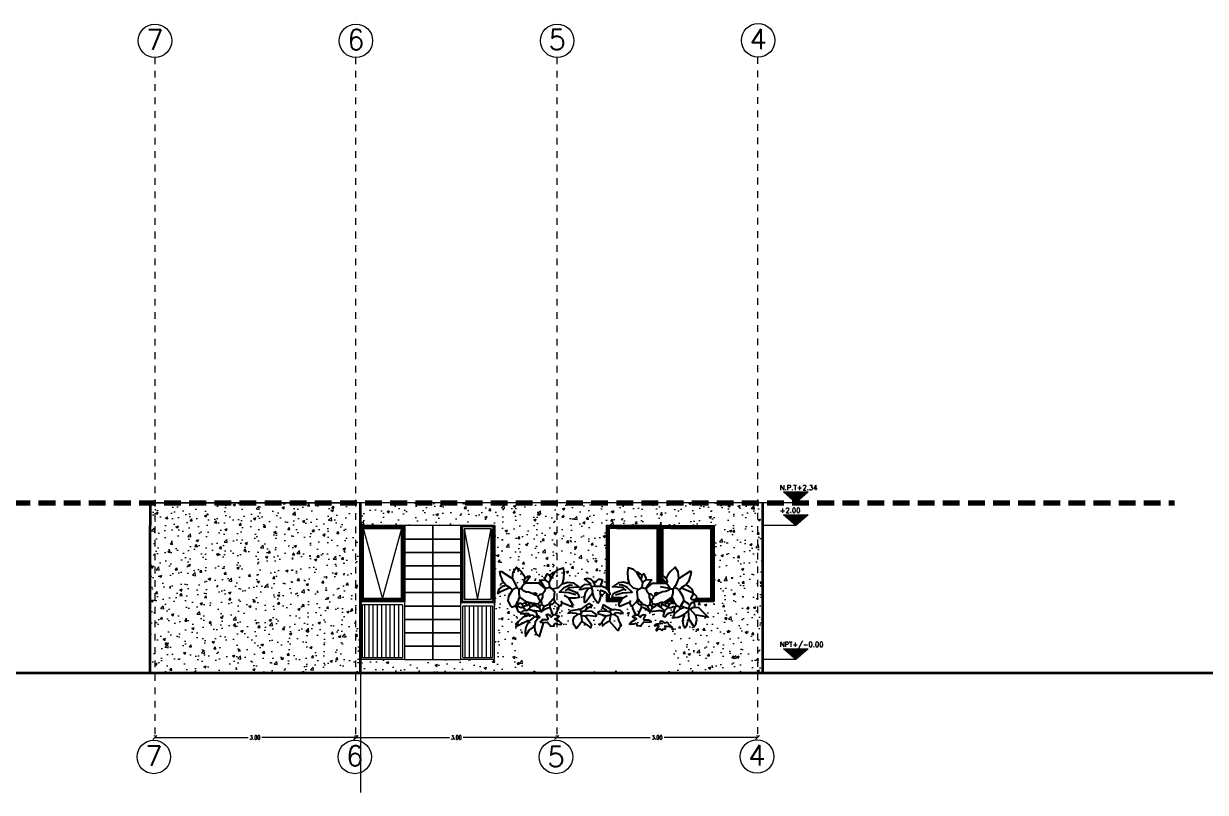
# Model space of a CAD drawing. Header units: inches. Extents: x -1721 to -596, y -6348 to -3031.
# Drawn here: x -682.13 to -664.48, y -3109.74 to -3098.27 of the extents above; entities that cross this region are included whole.
import ezdxf

# ---------------------------------------------------------------- set-up
doc = ezdxf.new("R2010")
doc.units = ezdxf.units.IN
doc.header["$MEASUREMENT"] = 0
doc.linetypes.add('CENTER', pattern=[2, 1.25, -0.25, 0.25, -0.25])
doc.linetypes.add('HIDDEN', pattern=[0.375, 0.25, -0.125])
for name, color, linetype, lineweight in [('$1$A-FLOR-FTPT', 6, 'Continuous', 70), ('A-ANNO-DIMS', 3, 'Continuous', 18), ('A-ANNO-SYMB', 3, 'Continuous', 18), ('A-ANNO-TEXT', 3, 'Continuous', 18), ('A-ELEV-MBE1', 7, 'Continuous', 13), ('A-ELEV-MBE2', 4, 'Continuous', 18), ('A-ELEV-PATT', 8, 'Continuous', 13), ('A-SECT-MCUT', 7, 'Continuous', 35), ('linee di sezione', 3, 'Continuous', 13)]:
    doc.layers.add(name, color=color, linetype=linetype, lineweight=lineweight)
for name, color, linetype in [('Layer1', 7, 'Continuous'), ('linee sezioni frecce', 5, 'Continuous'), ('VEGETAZIONE', 94, 'Continuous')]:
    doc.layers.add(name, color=color, linetype=linetype)
doc.styles.add('E-ROMANS', font='romans.shx', dxfattribs={"width": 0.8})
doc.dimstyles.new('E-0050_TICK_12', dxfattribs={"dimscale": 0.001, "dimtxt": 60, "dimasz": 60, "dimexe": 30, "dimexo": 20, "dimgap": 30, "dimtad": 0, "dimzin": 0, "dimdsep": 46, "dimtxsty": 'E-ROMANS', "dimblk": 'OBLIQUE', "dimcen": 30, "dimclrd": 256, "dimclre": 256, "dimclrt": 256, "dimadec": 0, "dimazin": 0, "dimtfac": 1, "dimtmove": 1, "dimatfit": 3, "dimldrblk": 'OPEN90', "dimfxl": 1, "dimtfill": 1, "dimtolj": 1, "dimtzin": 0, "dimlwd": -1, "dimarcsym": 0})

# ---------------------------------------------------------------- blocks, each defined once
blk = doc.blocks.new('_Oblique')
at = {"color": 0, "linetype": 'ByBlock', "lineweight": -2}
blk.add_line((-0.5, -0.5), (0.5, 0.5), dxfattribs=at)
blk = doc.blocks.new('*D13')
at = {"layer": 'A-ANNO-DIMS', "lineweight": -2, "transparency": 16777216}
for p, q in [((-680.168, -3108.901), (-680.168, -3108.891)), ((-677.173, -3108.901), (-677.173, -3108.891))]:
    blk.add_line(p, q, dxfattribs=at)
at = {"layer": 'A-ANNO-DIMS', "transparency": 16777216}
for p, q in [((-680.168, -3108.921), (-678.774, -3108.921)), ((-677.173, -3108.921), (-678.568, -3108.921))]:
    blk.add_line(p, q, dxfattribs=at)
at = {"layer": 'DEFPOINTS', "color": 0, "transparency": 16777216}
for p in [(-680.168, -3108.921), (-677.173, -3108.921), (-677.173, -3108.921)]:
    blk.add_point(p, dxfattribs=at)
at = {"layer": 'A-ANNO-DIMS', "transparency": 16777216, "xscale": 0.06, "yscale": 0.06, "zscale": 0.06, "rotation": 180}
blk.add_blockref('_Oblique', (-680.168, -3108.921), dxfattribs=at)
at = {"layer": 'A-ANNO-DIMS', "transparency": 16777216, "xscale": 0.06, "yscale": 0.06, "zscale": 0.06}
blk.add_blockref('_Oblique', (-677.173, -3108.921), dxfattribs=at)
at = {"layer": 'A-ANNO-DIMS', "transparency": 16777216, "insert": (-678.671, -3108.921), "char_height": 0.06, "attachment_point": 5, "style": 'E-ROMANS', "bg_fill": 3, "box_fill_scale": 1.25, "bg_fill_color": 256, "bg_fill_true_color": 13158600, "bg_fill_transparency": 0}
blk.add_mtext('\\A1;3.00', dxfattribs=at)
blk = doc.blocks.new('_Open90')
at = {"color": 0, "linetype": 'ByBlock', "lineweight": -2}
for p, q in [((0, 0), (-1, 0)), ((-0.5, 0.5), (0, 0)), ((0, 0), (-0.5, -0.5))]:
    blk.add_line(p, q, dxfattribs=at)
blk = doc.blocks.new('*D14')
at = {"layer": 'A-ANNO-DIMS', "lineweight": -2, "transparency": 16777216}
for p, q in [((-674.168, -3108.901), (-674.168, -3108.891)), ((-671.168, -3108.901), (-671.168, -3108.891))]:
    blk.add_line(p, q, dxfattribs=at)
at = {"layer": 'A-ANNO-DIMS', "transparency": 16777216}
for p, q in [((-674.168, -3108.921), (-672.771, -3108.921)), ((-671.168, -3108.921), (-672.565, -3108.921))]:
    blk.add_line(p, q, dxfattribs=at)
at = {"layer": 'DEFPOINTS', "color": 0, "transparency": 16777216}
for p in [(-674.168, -3108.921), (-671.168, -3108.921), (-671.168, -3108.921)]:
    blk.add_point(p, dxfattribs=at)
at = {"layer": 'A-ANNO-DIMS', "transparency": 16777216, "xscale": 0.06, "yscale": 0.06, "zscale": 0.06, "rotation": 180}
blk.add_blockref('_Oblique', (-674.168, -3108.921), dxfattribs=at)
at = {"layer": 'A-ANNO-DIMS', "transparency": 16777216, "xscale": 0.06, "yscale": 0.06, "zscale": 0.06}
blk.add_blockref('_Oblique', (-671.168, -3108.921), dxfattribs=at)
at = {"layer": 'A-ANNO-DIMS', "transparency": 16777216, "insert": (-672.668, -3108.921), "char_height": 0.06, "attachment_point": 5, "style": 'E-ROMANS', "bg_fill": 3, "box_fill_scale": 1.25, "bg_fill_color": 256, "bg_fill_true_color": 13158600, "bg_fill_transparency": 0}
blk.add_mtext('\\A1;3.00', dxfattribs=at)
blk = doc.blocks.new('*D15')
at = {"layer": 'A-ANNO-DIMS', "lineweight": -2, "transparency": 16777216}
for p, q in [((-677.163, -3108.901), (-677.163, -3108.891)), ((-674.168, -3108.901), (-674.168, -3108.891))]:
    blk.add_line(p, q, dxfattribs=at)
at = {"layer": 'A-ANNO-DIMS', "transparency": 16777216}
for p, q in [((-677.163, -3108.921), (-675.769, -3108.921)), ((-674.168, -3108.921), (-675.563, -3108.921))]:
    blk.add_line(p, q, dxfattribs=at)
at = {"layer": 'DEFPOINTS', "color": 0, "transparency": 16777216}
for p in [(-677.163, -3108.921), (-674.168, -3108.921), (-674.168, -3108.921)]:
    blk.add_point(p, dxfattribs=at)
at = {"layer": 'A-ANNO-DIMS', "transparency": 16777216, "xscale": 0.06, "yscale": 0.06, "zscale": 0.06, "rotation": 180}
blk.add_blockref('_Oblique', (-677.163, -3108.921), dxfattribs=at)
at = {"layer": 'A-ANNO-DIMS', "transparency": 16777216, "xscale": 0.06, "yscale": 0.06, "zscale": 0.06}
blk.add_blockref('_Oblique', (-674.168, -3108.921), dxfattribs=at)
at = {"layer": 'A-ANNO-DIMS', "transparency": 16777216, "insert": (-675.666, -3108.921), "char_height": 0.06, "attachment_point": 5, "style": 'E-ROMANS', "bg_fill": 3, "box_fill_scale": 1.25, "bg_fill_color": 256, "bg_fill_true_color": 13158600, "bg_fill_transparency": 0}
blk.add_mtext('\\A1;3.00', dxfattribs=at)

msp = doc.modelspace()

# ---------------------------------------------------------------- hatches: boundary and pattern name
at = {"layer": 'A-ELEV-PATT'}
h = msp.add_hatch(dxfattribs=at)
h.set_pattern_fill('ANSI31', color=256, scale=0.005, angle=585, style=0)
h.set_pattern_definition([(270, (-466.113762, -3237.08566), (0.015875, -5e-17), [])])
h.paths.add_polyline_path([(-670.781, -3105.258), (-670.597, -3105.421), (-670.413, -3105.258)])
h = msp.add_hatch(dxfattribs=at)
h.set_pattern_fill('AR-CONC', color=256, scale=0.002, angle=180, style=0)
h.set_pattern_definition([(50, (-695.51278, -3171.218), (0.3643693, -0.0318782), [0.0381, -0.4191]), (355, (-695.51278, -3171.218), (-0.0704857, 0.3821133), [0.03048, -0.33528]), (100.451, (-695.4824, -3171.22067), (0.293885, 0.3502334), [0.03238, -0.35618]), (46.1842, (-695.51278, -3171.1164), (0.542158, -0.0840847), [0.05715, -0.62865]), (96.6356, (-695.4676, -3171.1234), (0.4748085, 0.494851), [0.04857, -0.53427]), (351.184, (-695.5128, -3171.1164), (0.474809, 0.4948502), [0.04572, -0.50292]), (21, (-695.46198, -3171.1418), (0.3032298, -0.204531), [0.0381, -0.4191]), (326, (-695.46198, -3171.1418), (0.123604, 0.368376), [0.03048, -0.33528]), (71.4514, (-695.4367, -3171.15886), (0.426833, 0.1638457), [0.03238, -0.35618]), (37.5, (-695.51278, -3171.21801), (0.0061772, 0.16911008), [0, -0.331216, 0, -0.34036, 0, -0.33655]), (7.5, (-695.51278, -3171.21801), (0.13363933, 0.20036115), [0, -0.194056, 0, -0.323596, 0, -0.12827]), (327.5, (-695.62606, -3171.21801), (0.2711812, -0.0114575), [0, -0.127, 0, -0.39624, 0, -0.52578]), (317.5, (-695.67686, -3171.218), (0.2962584, 0.050853), [0, -0.1651, 0, -0.263144, 0, -0.37338])])
h.paths.add_polyline_path([(-680.238, -3107.96), (-677.098, -3107.96), (-677.098, -3105.76), (-677.146, -3105.76), (-677.238, -3105.76), (-677.238, -3107.76), (-677.238, -3105.42), (-680.238, -3105.42)])
h = msp.add_hatch(dxfattribs=at)
h.set_pattern_fill('AR-CONC', color=256, scale=0.002, angle=360, style=0)
h.set_pattern_definition([(50, (-696.38036, -3159.69755), (0.3643693, -0.0318782), [0.0381, -0.4191]), (355, (-696.38036, -3159.69755), (-0.0704857, 0.3821133), [0.03048, -0.33528]), (100.451, (-696.35, -3159.7002), (0.293885, 0.3502334), [0.03238, -0.35618]), (46.1842, (-696.38036, -3159.59595), (0.542158, -0.0840847), [0.05715, -0.62865]), (96.6356, (-696.3352, -3159.60296), (0.4748085, 0.494851), [0.04857, -0.53427]), (351.184, (-696.38036, -3159.59595), (0.474809, 0.49485), [0.04572, -0.50292]), (21, (-696.32956, -3159.62135), (0.3032298, -0.204531), [0.0381, -0.4191]), (326, (-696.32956, -3159.62135), (0.123604, 0.368376), [0.03048, -0.33528]), (71.4514, (-696.3043, -3159.6384), (0.426833, 0.1638457), [0.03238, -0.35618]), (37.5, (-696.38036, -3159.69755), (0.0061772, 0.16911008), [0, -0.331216, 0, -0.34036, 0, -0.33655]), (7.5, (-696.38036, -3159.69755), (0.1336393, 0.20036115), [0, -0.194056, 0, -0.323596, 0, -0.12827]), (327.5, (-696.49364, -3159.69755), (0.2711812, -0.0114575), [0, -0.127, 0, -0.39624, 0, -0.52578]), (317.5, (-696.54444, -3159.69755), (0.2962584, 0.050853), [0, -0.1651, 0, -0.263144, 0, -0.37338])])
edge = h.paths.add_edge_path()
edge.add_line((-674.677, -3107.797), (-674.677, -3107.536))
edge.add_line((-674.677, -3107.536), (-674.168, -3107.536))
edge.add_line((-674.168, -3107.536), (-674.168, -3107.928))
edge.add_line((-674.168, -3107.928), (-674.545, -3107.928))
edge.add_arc((-674.545, -3107.797), 0.132, 180, 270, ccw=False)
edge = h.paths.add_edge_path()
edge.add_line((-672.583, -3107.928), (-674.168, -3107.928))
edge.add_line((-674.168, -3107.928), (-674.168, -3107.536))
edge.add_line((-674.168, -3107.536), (-672.451, -3107.536))
edge.add_line((-672.451, -3107.536), (-672.451, -3107.797))
edge.add_arc((-672.583, -3107.797), 0.132, 270, 360, ccw=False)
h.paths.add_polyline_path([(-674.168, -3107.536), (-674.168, -3107.47), (-672.451, -3107.47), (-672.451, -3107.536)])
h.paths.add_polyline_path([(-672.451, -3107.405), (-672.451, -3107.47), (-674.168, -3107.47), (-674.168, -3107.405)])
h.paths.add_polyline_path([(-674.377, -3107.263), (-674.168, -3107.263), (-674.168, -3107.405), (-674.422, -3107.405)])
h.paths.add_polyline_path([(-672.451, -3107.282), (-672.451, -3107.405), (-674.168, -3107.405), (-674.168, -3107.263), (-673.893, -3107.263), (-673.883, -3107.291), (-673.865, -3107.285), (-673.849, -3107.263), (-673.687, -3107.263), (-673.665, -3107.285), (-673.656, -3107.263), (-673.313, -3107.263), (-673.266, -3107.317), (-673.248, -3107.324), (-673.236, -3107.287), (-673.216, -3107.263), (-672.645, -3107.263), (-672.685, -3107.31), (-672.673, -3107.328), (-672.658, -3107.308), (-672.633, -3107.304), (-672.612, -3107.31), (-672.6, -3107.328), (-672.588, -3107.31), (-672.546, -3107.304), (-672.546, -3107.297), (-672.551, -3107.263), (-672.533, -3107.263), (-672.523, -3107.265), (-672.478, -3107.271)])
h.paths.add_polyline_path([(-674.677, -3107.536), (-674.677, -3107.47), (-674.168, -3107.47), (-674.168, -3107.536)])
h.paths.add_polyline_path([(-674.168, -3107.405), (-674.168, -3107.47), (-674.677, -3107.47), (-674.677, -3107.405), (-674.635, -3107.405), (-674.635, -3107.408), (-674.633, -3107.405), (-674.441, -3107.405), (-674.426, -3107.416), (-674.422, -3107.405)])
h.paths.add_polyline_path([(-674.868, -3106.69), (-674.868, -3106.684), (-674.929, -3106.647), (-674.971, -3106.592), (-674.99, -3106.532), (-675.007, -3106.502), (-675.012, -3106.467), (-675.014, -3106.447), (-674.99, -3106.447), (-674.838, -3106.544), (-674.825, -3106.55), (-674.795, -3106.622), (-674.759, -3106.69), (-674.8, -3106.698), (-674.825, -3106.72)])
h.paths.add_polyline_path([(-674.898, -3106.884), (-674.886, -3106.817), (-674.825, -3106.72), (-674.8, -3106.698), (-674.759, -3106.69), (-674.734, -3106.714), (-674.734, -3106.775), (-674.722, -3106.817), (-674.722, -3106.83), (-674.74, -3106.872), (-674.753, -3106.89), (-674.765, -3106.921), (-674.795, -3106.957), (-674.838, -3106.975), (-674.856, -3106.957)])
h.paths.add_polyline_path([(-674.522, -3106.775), (-674.588, -3106.75), (-674.633, -3106.745), (-674.675, -3106.721), (-674.692, -3106.702), (-674.686, -3106.696), (-674.692, -3106.684), (-674.643, -3106.617), (-674.434, -3106.617), (-674.339, -3106.696), (-674.339, -3106.702), (-674.345, -3106.738), (-674.351, -3106.744), (-674.382, -3106.781), (-674.412, -3106.781), (-674.449, -3106.817), (-674.473, -3106.799), (-674.467, -3106.775), (-674.491, -3106.763)])
h.paths.add_polyline_path([(-674.133, -3106.957), (-674.168, -3106.922), (-674.168, -3106.695), (-674.145, -3106.69), (-674.084, -3106.629), (-673.999, -3106.605), (-673.924, -3106.616), (-673.865, -3106.651), (-673.847, -3106.671), (-673.975, -3106.684), (-673.993, -3106.69), (-674.005, -3106.708), (-673.956, -3106.726), (-673.877, -3106.757), (-673.841, -3106.787), (-673.829, -3106.83), (-673.883, -3106.836), (-673.981, -3106.836), (-673.987, -3106.842), (-673.932, -3106.933), (-673.944, -3106.969), (-674.09, -3106.909), (-674.108, -3106.957)])
h.paths.add_polyline_path([(-674.206, -3107.255), (-674.254, -3107.261), (-674.303, -3107.2), (-674.406, -3107.206), (-674.412, -3107.194), (-674.376, -3107.164), (-674.303, -3107.164), (-674.297, -3107.152), (-674.327, -3107.091), (-674.298, -3107.088), (-674.27, -3107.1), (-674.248, -3107.127), (-674.218, -3107.097), (-674.187, -3107.091), (-674.168, -3107.099), (-674.168, -3107.142), (-674.193, -3107.152), (-674.169, -3107.17), (-674.168, -3107.17), (-674.168, -3107.225), (-674.187, -3107.218), (-674.206, -3107.237)])
h.paths.add_polyline_path([(-674.499, -3107.119), (-674.517, -3107.101), (-674.566, -3107.095), (-674.59, -3107.07), (-674.713, -3107.07), (-674.666, -3107.03), (-674.62, -3107.024), (-674.613, -3107.03), (-674.605, -3107.022), (-674.559, -3107.016), (-674.467, -3107.055), (-674.457, -3107.101), (-674.469, -3107.119)])
h.paths.add_polyline_path([(-674.528, -3107.024), (-674.538, -3107.025), (-674.559, -3107.016), (-674.605, -3107.022), (-674.558, -3106.975), (-674.516, -3106.951), (-674.485, -3106.951), (-674.449, -3106.975), (-674.43, -3106.981), (-674.406, -3107.042)])
h.paths.add_polyline_path([(-674.576, -3106.933), (-674.558, -3106.975), (-674.613, -3107.03), (-674.667, -3106.981), (-674.667, -3106.975), (-674.619, -3106.945), (-674.613, -3106.951), (-674.576, -3106.927)])
h.paths.add_polyline_path([(-672.615, -3107.026), (-672.643, -3107.024), (-672.765, -3107.042), (-672.74, -3106.981), (-672.722, -3106.975), (-672.685, -3106.951), (-672.655, -3106.951), (-672.613, -3106.975), (-672.558, -3107.03), (-672.564, -3107.047)])
h.paths.add_polyline_path([(-672.606, -3106.909), (-672.631, -3106.915), (-672.692, -3106.933), (-672.728, -3106.927), (-672.746, -3106.909), (-672.752, -3106.872), (-672.734, -3106.848), (-672.722, -3106.817), (-672.698, -3106.799), (-672.685, -3106.799), (-672.649, -3106.775), (-672.582, -3106.75), (-672.538, -3106.745), (-672.496, -3106.721), (-672.479, -3106.702), (-672.448, -3106.702), (-672.436, -3106.714), (-672.436, -3106.775), (-672.448, -3106.817), (-672.448, -3106.83), (-672.546, -3106.896), (-672.582, -3106.909)])
h.paths.add_polyline_path([(-672.594, -3106.933), (-672.613, -3106.975), (-672.655, -3106.951), (-672.631, -3106.915), (-672.606, -3106.909), (-672.594, -3106.927)])
h.paths.add_polyline_path([(-673.226, -3106.969), (-673.239, -3106.933), (-673.184, -3106.842), (-673.19, -3106.836), (-673.287, -3106.836), (-673.342, -3106.83), (-673.33, -3106.787), (-673.293, -3106.757), (-673.214, -3106.726), (-673.166, -3106.708), (-673.178, -3106.69), (-673.196, -3106.684), (-673.324, -3106.671), (-673.305, -3106.651), (-673.247, -3106.616), (-673.172, -3106.605), (-673.087, -3106.629), (-673.026, -3106.69), (-672.941, -3106.708), (-672.971, -3106.744), (-672.959, -3106.842), (-672.959, -3106.86), (-672.977, -3106.896), (-673.038, -3106.957), (-673.062, -3106.957), (-673.081, -3106.909)])
h.paths.add_polyline_path([(-673.366, -3107.097), (-673.378, -3107.188), (-673.443, -3107.218), (-673.474, -3107.248), (-673.492, -3107.2), (-673.433, -3107.109)])
h.paths.add_polyline_path([(-673.695, -3107.255), (-673.792, -3107.188), (-673.804, -3107.097), (-673.738, -3107.109), (-673.646, -3107.237), (-673.665, -3107.285)])
h.paths.add_polyline_path([(-673.817, -3107.079), (-673.804, -3107.097), (-673.792, -3107.188), (-673.865, -3107.285), (-673.883, -3107.291), (-673.896, -3107.255), (-673.924, -3107.221), (-673.927, -3107.169), (-673.914, -3107.127), (-673.859, -3107.085)])
h.paths.add_polyline_path([(-673.817, -3107.012), (-673.817, -3107.018), (-673.798, -3107.048), (-673.817, -3107.079), (-673.859, -3107.085), (-673.871, -3107.067), (-673.932, -3107.06), (-673.999, -3107.072), (-673.955, -3107.028), (-673.859, -3107.012)])
h.paths.add_polyline_path([(-673.758, -3106.894), (-673.759, -3106.841), (-673.742, -3106.77), (-673.692, -3106.699), (-673.649, -3106.693), (-673.631, -3106.736), (-673.637, -3106.754), (-673.631, -3106.766), (-673.722, -3106.888), (-673.746, -3106.906)])
h.paths.add_polyline_path([(-672.084, -3107.097), (-672.09, -3107.103), (-672.175, -3107.006), (-672.108, -3106.975), (-672.053, -3106.981), (-671.907, -3107.128)])
h.paths.add_polyline_path([(-672.187, -3107.006), (-672.175, -3107.006), (-672.09, -3107.103), (-672.077, -3107.161), (-672.089, -3107.229), (-672.118, -3107.271), (-672.187, -3107.164), (-672.193, -3107.152), (-672.205, -3107.03)])
h.paths.add_polyline_path([(-672.295, -3107.099), (-672.358, -3107.124), (-672.424, -3107.133), (-672.43, -3107.115), (-672.418, -3107.091), (-672.406, -3107.06), (-672.394, -3107.06), (-672.321, -3107), (-672.309, -3107), (-672.266, -3106.981), (-672.193, -3107), (-672.187, -3107.006), (-672.205, -3107.03), (-672.266, -3107.079)])
h.paths.add_polyline_path([(-672.376, -3106.957), (-672.406, -3106.921), (-672.418, -3106.891), (-672.418, -3106.891), (-672.43, -3106.872), (-672.448, -3106.83), (-672.448, -3106.817), (-672.436, -3106.775), (-672.436, -3106.714), (-672.412, -3106.69), (-672.37, -3106.698), (-672.345, -3106.72), (-672.284, -3106.817), (-672.272, -3106.884), (-672.315, -3106.957), (-672.333, -3106.975)])
h.paths.add_polyline_path([(-672.43, -3106.872), (-672.448, -3106.83), (-672.538, -3106.891), (-672.418, -3106.891)])
h.paths.add_polyline_path([(-672.436, -3106.714), (-672.412, -3106.69), (-672.37, -3106.698), (-672.345, -3106.72), (-672.284, -3106.817), (-672.272, -3106.884), (-672.276, -3106.891), (-671.822, -3106.891), (-671.822, -3105.76), (-673.422, -3105.76), (-673.422, -3106.891), (-673.213, -3106.891), (-673.184, -3106.842), (-673.19, -3106.836), (-673.287, -3106.836), (-673.342, -3106.83), (-673.33, -3106.787), (-673.293, -3106.757), (-673.214, -3106.726), (-673.166, -3106.708), (-673.178, -3106.69), (-673.196, -3106.684), (-673.324, -3106.671), (-673.305, -3106.651), (-673.247, -3106.616), (-673.172, -3106.605), (-673.087, -3106.629), (-673.026, -3106.69), (-672.941, -3106.708), (-672.971, -3106.744), (-672.959, -3106.842), (-672.959, -3106.86), (-672.975, -3106.891), (-672.749, -3106.891), (-672.752, -3106.872), (-672.734, -3106.848), (-672.722, -3106.817), (-672.698, -3106.799), (-672.685, -3106.799), (-672.649, -3106.775), (-672.582, -3106.75), (-672.538, -3106.745), (-672.496, -3106.721), (-672.479, -3106.702), (-672.448, -3106.702)])
h.paths.add_polyline_path([(-673.813, -3106.687), (-673.758, -3106.644), (-673.667, -3106.638), (-673.643, -3106.675), (-673.649, -3106.693), (-673.692, -3106.699), (-673.737, -3106.697), (-673.813, -3106.717)])
h.paths.add_polyline_path([(-674.339, -3106.702), (-674.339, -3106.696), (-674.272, -3106.684), (-674.23, -3106.708), (-674.199, -3106.744), (-674.212, -3106.842), (-674.23, -3106.86), (-674.23, -3106.866), (-674.254, -3106.896), (-674.266, -3106.902), (-674.278, -3106.933), (-674.321, -3106.945), (-674.358, -3106.969), (-674.358, -3106.963), (-674.394, -3106.939), (-674.4, -3106.872), (-674.382, -3106.827), (-674.382, -3106.781), (-674.351, -3106.744), (-674.345, -3106.738)])
h.paths.add_polyline_path([(-675.024, -3106.71), (-674.971, -3106.663), (-674.929, -3106.647), (-674.868, -3106.684), (-674.868, -3106.69), (-675.008, -3106.75), (-675.044, -3106.775)])
h.paths.add_polyline_path([(-674.635, -3107.405), (-674.677, -3107.405), (-674.677, -3107.263), (-674.621, -3107.263), (-674.626, -3107.273), (-674.639, -3107.343)])
h.paths.add_polyline_path([(-677.098, -3105.76), (-675.098, -3105.76), (-675.098, -3107.76), (-677.098, -3107.76), (-677.098, -3107.96), (-671.097, -3107.96), (-671.097, -3105.42), (-672.061, -3105.42), (-677.098, -3105.42)])
h = msp.add_hatch(dxfattribs=at)
h.set_pattern_fill('ANSI31', color=256, scale=0.005, angle=585, style=0)
h.set_pattern_definition([(270, (-466.113762, -3237.42566), (0.015875, -5e-17), [])])
h.paths.add_polyline_path([(-670.781, -3105.598), (-670.597, -3105.761), (-670.413, -3105.598)])
h = msp.add_hatch(dxfattribs=at)
h.set_pattern_fill('ANSI31', color=256, scale=0.02, angle=405, style=0)
h.set_pattern_definition([(90, (-696.717484, -3164.66172), (-0.0635, 4e-17), [])])
h.paths.add_polyline_path([(-677.068, -3107.73), (-676.468, -3107.73), (-676.468, -3107.529), (-676.468, -3106.94), (-676.627, -3106.94), (-677.068, -3106.94)])
h = msp.add_hatch(dxfattribs=at)
h.set_pattern_fill('ANSI31', color=256, scale=0.02, angle=405, style=0)
h.set_pattern_definition([(90, (-695.217775, -3164.68176), (-0.0635, 4e-17), [])])
h.paths.add_polyline_path([(-675.568, -3107.73), (-675.128, -3107.73), (-675.128, -3107.549), (-675.128, -3106.99), (-675.128, -3106.96), (-675.568, -3106.96)])
h = msp.add_hatch(dxfattribs=at)
h.set_pattern_fill('ANSI31', color=256, scale=0.005, angle=585, style=0)
h.set_pattern_definition([(270, (-466.113762, -3239.42566), (0.015875, -5e-17), [])])
h.paths.add_polyline_path([(-670.781, -3107.598), (-670.597, -3107.761), (-670.413, -3107.598)])

# ---------------------------------------------------------------- linework, layer by layer
at = {"layer": '$1$A-FLOR-FTPT', "linetype": 'HIDDEN'}
msp.add_line((-683.402, -3105.42), (-664.944, -3105.42), dxfattribs=at)
at = {"layer": 'A-ANNO-SYMB', "linetype": 'CENTER', "ltscale": 0.04}
for p, q in [((-680.168, -3098.774), (-680.168, -3108.96)), ((-677.173, -3098.774), (-677.173, -3108.96)), ((-674.168, -3098.774), (-674.168, -3108.96)), ((-671.168, -3098.768), (-671.168, -3108.96))]:
    msp.add_line(p, q, dxfattribs=at)
at = {"layer": 'A-ANNO-SYMB', "ltscale": 0.8}
for p, q in [((-670.597, -3105.42), (-671.097, -3105.42)), ((-670.597, -3105.76), (-671.097, -3105.76)), ((-670.597, -3107.76), (-671.097, -3107.76))]:
    msp.add_line(p, q, dxfattribs=at)
at = {"layer": 'A-ANNO-SYMB'}
for points in [[(-670.597, -3105.42), (-670.781, -3105.258), (-670.413, -3105.258)], [(-670.597, -3105.76), (-670.781, -3105.598), (-670.413, -3105.598)], [(-670.597, -3107.76), (-670.781, -3107.598), (-670.413, -3107.598)]]:
    msp.add_lwpolyline(points, close=True, dxfattribs=at)
for centre in [(-680.165, -3098.526), (-677.165, -3098.526), (-674.16, -3098.526), (-671.16, -3098.52), (-680.182, -3109.211), (-677.182, -3109.211), (-674.177, -3109.211), (-671.177, -3109.205)]:
    msp.add_circle(centre, 0.25, dxfattribs=at)
at = {"layer": 'A-ELEV-MBE1'}
for p, q in [((-680.238, -3105.42), (-677.248, -3105.42)), ((-677.098, -3105.42), (-680.238, -3105.42)), ((-675.638, -3105.76), (-676.284, -3105.76)), ((-675.598, -3107.76), (-675.598, -3105.76)), ((-675.598, -3105.76), (-675.098, -3105.76)), ((-675.098, -3107.76), (-675.098, -3105.76)), ((-675.098, -3105.76), (-675.098, -3106.96)), ((-672.622, -3105.76, 0), (-671.822, -3105.76, 0)), ((-672.601, -3105.777, 0), (-671.839, -3105.777, 0)), ((-677.068, -3107.73), (-677.068, -3106.94)), ((-676.468, -3106.94), (-677.068, -3106.94)), ((-676.468, -3106.94), (-676.468, -3107.73)), ((-675.098, -3106.911), (-675.598, -3106.911)), ((-675.453, -3106.891), (-675.578, -3106.891)), ((-675.568, -3107.73), (-675.568, -3106.96)), ((-675.128, -3106.96), (-675.568, -3106.96)), ((-675.128, -3106.96), (-675.128, -3107.73)), ((-676.438, -3107.76), (-677.098, -3107.76)), ((-677.068, -3107.73), (-676.468, -3107.73)), ((-675.099, -3107.76), (-675.598, -3107.76)), ((-675.568, -3107.73), (-675.128, -3107.73))]:
    msp.add_line(p, q, dxfattribs=at)
at = {"layer": 'A-ELEV-MBE1', "color": 4}
for p, q in [((-675.148, -3105.81), (-675.548, -3105.81)), ((-673.382, -3105.8), (-673.269, -3105.8)), ((-672.582, -3105.8, 0), (-672.469, -3105.8, 0)), ((-675.148, -3106.861), (-675.548, -3106.861))]:
    msp.add_line(p, q, dxfattribs=at)
at = {"layer": 'A-ELEV-MBE1'}
for points in [[(-671.097, -3105.42), (-677.248, -3105.42)], [(-675.098, -3105.76), (-675.598, -3105.76), (-675.598, -3106.911)], [(-675.118, -3105.78), (-675.578, -3105.78), (-675.578, -3106.891)]]:
    msp.add_lwpolyline(points, dxfattribs=at)
for points in [[(-676.018, -3105.76), (-676.438, -3105.76), (-676.438, -3105.96), (-676.018, -3105.96)], [(-675.598, -3105.76), (-676.018, -3105.76), (-676.018, -3105.96), (-675.598, -3105.96)], [(-676.018, -3105.96), (-676.438, -3105.96), (-676.438, -3106.16), (-676.018, -3106.16)], [(-675.598, -3105.96), (-676.018, -3105.96), (-676.018, -3106.16), (-675.598, -3106.16)], [(-676.018, -3106.16), (-676.438, -3106.16), (-676.438, -3106.36), (-676.018, -3106.36)], [(-675.598, -3106.16), (-676.018, -3106.16), (-676.018, -3106.36), (-675.598, -3106.36)], [(-676.018, -3106.36), (-676.438, -3106.36), (-676.438, -3106.56), (-676.018, -3106.56)], [(-675.598, -3106.36), (-676.018, -3106.36), (-676.018, -3106.56), (-675.598, -3106.56)], [(-676.018, -3106.56), (-676.438, -3106.56), (-676.438, -3106.76), (-676.018, -3106.76)], [(-675.598, -3106.56), (-676.018, -3106.56), (-676.018, -3106.76), (-675.598, -3106.76)], [(-676.018, -3106.76), (-676.438, -3106.76), (-676.438, -3106.96), (-676.018, -3106.96)], [(-675.598, -3106.76), (-676.018, -3106.76), (-676.018, -3106.96), (-675.598, -3106.96)], [(-676.018, -3106.96), (-676.438, -3106.96), (-676.438, -3107.16), (-676.018, -3107.16)], [(-675.598, -3106.96), (-676.018, -3106.96), (-676.018, -3107.16), (-675.598, -3107.16)], [(-676.018, -3107.16), (-676.438, -3107.16), (-676.438, -3107.36), (-676.018, -3107.36)], [(-675.598, -3107.16), (-676.018, -3107.16), (-676.018, -3107.36), (-675.598, -3107.36)], [(-676.018, -3107.36), (-676.438, -3107.36), (-676.438, -3107.56), (-676.018, -3107.56)], [(-675.598, -3107.36), (-676.018, -3107.36), (-676.018, -3107.56), (-675.598, -3107.56)], [(-676.018, -3107.56), (-676.438, -3107.56), (-676.438, -3107.76), (-676.018, -3107.76)], [(-675.598, -3107.56), (-676.018, -3107.56), (-676.018, -3107.76), (-675.598, -3107.76)]]:
    msp.add_lwpolyline(points, close=True, dxfattribs=at)
at = {"layer": 'A-ELEV-MBE2', "ltscale": 0.8}
for p, q in [((-677.058, -3105.8), (-676.768, -3106.851)), ((-676.768, -3106.851), (-676.479, -3105.8)), ((-675.548, -3105.81), (-675.348, -3106.861)), ((-675.348, -3106.861), (-675.148, -3105.81))]:
    msp.add_line(p, q, dxfattribs=at)
at = {"layer": 'A-SECT-MCUT'}
for p, q in [((-680.238, -3105.42), (-680.238, -3105.76)), ((-677.098, -3107.96), (-677.098, -3105.42)), ((-671.097, -3105.42), (-671.097, -3107.96)), ((-680.238, -3107.96), (-680.238, -3105.76)), ((-677.098, -3105.76), (-677.098, -3107.76)), ((-671.097, -3105.76), (-671.097, -3107.96)), ((-657.187, -3107.96), (-683.861, -3107.96))]:
    msp.add_line(p, q, dxfattribs=at)
at = {"layer": 'Layer1', "color": 7}
for p, q in [((-677.098, -3105.76), (-676.438, -3105.76, 0)), ((-677.077, -3106.874), (-677.077, -3105.777)), ((-677.077, -3105.777), (-676.46, -3105.777)), ((-676.46, -3106.874), (-676.46, -3105.777)), ((-673.422, -3105.76), (-672.622, -3105.76, 0)), ((-673.401, -3105.777), (-672.639, -3105.777, 0)), ((-673.401, -3106.715), (-673.401, -3105.777)), ((-672.639, -3106.617, 0), (-672.639, -3105.777, 0)), ((-672.622, -3105.76, 0), (-672.622, -3106.617, 0)), ((-672.601, -3106.52, 0), (-672.601, -3105.777, 0)), ((-671.839, -3106.874, 0), (-671.839, -3105.777, 0)), ((-671.822, -3105.76, 0), (-671.822, -3106.891, 0)), ((-672.601, -3106.617, 0), (-672.601, -3106.532, 0)), ((-676.438, -3106.891, 0), (-677.098, -3106.891)), ((-676.46, -3106.874), (-677.077, -3106.874)), ((-673.214, -3106.891, 0), (-673.422, -3106.891)), ((-673.401, -3106.874), (-673.401, -3106.79)), ((-673.204, -3106.874, 0), (-673.401, -3106.874)), ((-672.921, -3106.891, 0), (-672.975, -3106.891, 0)), ((-672.934, -3106.874, 0), (-672.966, -3106.874, 0)), ((-672.418, -3106.891, 0), (-672.538, -3106.891, 0)), ((-672.429, -3106.874, 0), (-672.514, -3106.874, 0)), ((-671.822, -3106.891, 0), (-672.112, -3106.891, 0)), ((-671.839, -3106.874, 0), (-672.107, -3106.874, 0))]:
    msp.add_line(p, q, dxfattribs=at)
at = {"layer": 'Layer1', "color": 4}
for p, q in [((-677.058, -3106.851), (-677.058, -3105.8)), ((-677.058, -3105.8), (-676.479, -3105.8)), ((-676.479, -3106.851), (-676.479, -3105.8)), ((-673.382, -3106.749), (-673.382, -3105.8)), ((-673.269, -3105.8), (-672.662, -3105.8, 0)), ((-672.662, -3106.617, 0), (-672.662, -3105.8, 0)), ((-672.582, -3106.512, 0), (-672.582, -3105.8, 0)), ((-672.469, -3105.8, 0), (-671.862, -3105.8, 0)), ((-671.862, -3106.851, 0), (-671.862, -3105.8, 0)), ((-672.582, -3106.617, 0), (-672.582, -3106.556, 0)), ((-672.662, -3106.783, 0), (-672.662, -3106.77, 0)), ((-676.479, -3106.851), (-677.058, -3106.851)), ((-673.382, -3106.851), (-673.382, -3106.795)), ((-673.19, -3106.851, 0), (-673.382, -3106.851)), ((-672.439, -3106.851, 0), (-672.48, -3106.851, 0)), ((-671.862, -3106.851, 0), (-672.095, -3106.851, 0))]:
    msp.add_line(p, q, dxfattribs=at)
at = {"layer": 'linee sezioni frecce', "color": 7, "true_color": 0xffffff}
for p, q in [((-677.098, -3105.76), (-677.098, -3106.891)), ((-676.438, -3105.76), (-676.438, -3106.891, 0)), ((-675.598, -3105.76), (-675.098, -3105.76)), ((-675.598, -3105.76), (-675.598, -3106.911)), ((-675.118, -3105.78), (-675.118, -3106.891)), ((-675.098, -3105.76), (-675.098, -3106.911)), ((-675.098, -3105.76), (-675.098, -3106.911)), ((-675.098, -3105.81), (-675.098, -3106.861)), ((-673.422, -3105.76), (-673.422, -3106.697)), ((-672.622, -3105.76, 0), (-672.622, -3106.617, 0)), ((-673.422, -3106.77), (-673.422, -3106.891)), ((-675.453, -3106.891), (-675.118, -3106.891))]:
    msp.add_line(p, q, dxfattribs=at)
at = {"layer": 'linee sezioni frecce', "color": 4}
for p, q in [((-675.548, -3105.81), (-675.548, -3106.861)), ((-675.148, -3105.81), (-675.148, -3106.861))]:
    msp.add_line(p, q, dxfattribs=at)
at = {"layer": 'VEGETAZIONE'}
for p, q in [((-672.376, -3106.622), (-672.345, -3106.55)), ((-672.333, -3106.544), (-672.345, -3106.55)), ((-672.181, -3106.447), (-672.333, -3106.544)), ((-672.199, -3106.592), (-672.242, -3106.647)), ((-672.181, -3106.532), (-672.199, -3106.592)), ((-672.157, -3106.447), (-672.181, -3106.447)), ((-672.181, -3106.532), (-672.164, -3106.502)), ((-672.164, -3106.502), (-672.158, -3106.467)), ((-672.158, -3106.467), (-672.157, -3106.447)), ((-674.868, -3106.69), (-674.825, -3106.72)), ((-674.637, -3106.617), (-674.631, -3106.617)), ((-674.434, -3106.617), (-674.631, -3106.617)), ((-674.339, -3106.696), (-674.434, -3106.617)), ((-674.351, -3106.744), (-674.382, -3106.781)), ((-674.382, -3106.781), (-674.382, -3106.827)), ((-674.345, -3106.738), (-674.351, -3106.744)), ((-674.339, -3106.702), (-674.345, -3106.738)), ((-674.339, -3106.702), (-674.339, -3106.696)), ((-674.285, -3106.611), (-674.272, -3106.684)), ((-673.6, -3106.663), (-673.643, -3106.675)), ((-672.886, -3106.611), (-672.898, -3106.684)), ((-672.831, -3106.696), (-672.737, -3106.617)), ((-672.831, -3106.702), (-672.831, -3106.696)), ((-672.831, -3106.702), (-672.825, -3106.738)), ((-672.825, -3106.738), (-672.819, -3106.744)), ((-672.819, -3106.744), (-672.789, -3106.781)), ((-672.789, -3106.781), (-672.789, -3106.827)), ((-672.737, -3106.617), (-672.54, -3106.617)), ((-672.485, -3106.696), (-672.619, -3106.671)), ((-672.534, -3106.617), (-672.54, -3106.617)), ((-672.412, -3106.69), (-672.376, -3106.622)), ((-672.37, -3106.698), (-672.412, -3106.69)), ((-672.345, -3106.72), (-672.37, -3106.698)), ((-672.303, -3106.69), (-672.345, -3106.72)), ((-672.345, -3106.72), (-672.284, -3106.817)), ((-672.2, -3106.663), (-672.242, -3106.647)), ((-672.147, -3106.71), (-672.2, -3106.663)), ((-672.126, -3106.775), (-672.147, -3106.71)), ((-674.631, -3106.902), (-674.68, -3106.933)), ((-674.449, -3106.817), (-674.437, -3106.848)), ((-674.437, -3106.848), (-674.418, -3106.872)), ((-674.418, -3106.872), (-674.4, -3106.872)), ((-674.382, -3106.827), (-674.4, -3106.872)), ((-674.4, -3106.872), (-674.394, -3106.939)), ((-673.987, -3106.842), (-674.054, -3106.805)), ((-673.184, -3106.842), (-673.117, -3106.805)), ((-672.789, -3106.827), (-672.771, -3106.872)), ((-672.771, -3106.872), (-672.777, -3106.939)), ((-672.752, -3106.872), (-672.771, -3106.872)), ((-672.734, -3106.848), (-672.752, -3106.872)), ((-672.722, -3106.817), (-672.734, -3106.848)), ((-672.54, -3106.902), (-672.491, -3106.933)), ((-672.284, -3106.817), (-672.272, -3106.884)), ((-674.602, -3107.07), (-674.596, -3107.104)), ((-674.418, -3107.127), (-674.458, -3107.099)), ((-674.358, -3106.969), (-674.394, -3107.048)), ((-673.999, -3107.072), (-673.955, -3107.028)), ((-673.932, -3107.06), (-673.999, -3107.072)), ((-673.955, -3107.028), (-673.859, -3107.012)), ((-673.932, -3107.06), (-673.871, -3107.067)), ((-673.871, -3107.067), (-673.859, -3107.085)), ((-673.817, -3107.012), (-673.859, -3107.012)), ((-673.817, -3107.079), (-673.859, -3107.085)), ((-673.817, -3107.012), (-673.817, -3107.018)), ((-673.817, -3107.018), (-673.798, -3107.048)), ((-673.798, -3107.048), (-673.817, -3107.079)), ((-673.817, -3107.079), (-673.804, -3107.097)), ((-673.804, -3107.097), (-673.738, -3107.109)), ((-673.804, -3107.097), (-673.792, -3107.188)), ((-673.75, -3107.03), (-673.798, -3107.048)), ((-673.366, -3107.097), (-673.433, -3107.109)), ((-673.366, -3107.097), (-673.378, -3107.188)), ((-673.354, -3107.018), (-673.372, -3107.048)), ((-673.372, -3107.048), (-673.354, -3107.079)), ((-673.354, -3107.079), (-673.366, -3107.097)), ((-673.354, -3107.012), (-673.312, -3107.012)), ((-673.354, -3107.012), (-673.354, -3107.018)), ((-673.354, -3107.079), (-673.312, -3107.085)), ((-673.216, -3107.028), (-673.312, -3107.012)), ((-673.299, -3107.067), (-673.312, -3107.085)), ((-673.239, -3107.06), (-673.299, -3107.067)), ((-673.239, -3107.06), (-673.171, -3107.072)), ((-673.171, -3107.072), (-673.216, -3107.028)), ((-672.813, -3106.969), (-672.777, -3107.048)), ((-672.406, -3106.981), (-672.43, -3107.048)), ((-672.205, -3107.03), (-672.193, -3107.152)), ((-672.692, -3107.249), (-672.679, -3107.243)), ((-672.442, -3107.285), (-672.418, -3107.316))]:
    msp.add_line(p, q, dxfattribs=at)
for points in [[(-674.825, -3106.55), (-674.817, -3106.452), (-674.77, -3106.379), (-674.694, -3106.449), (-674.661, -3106.493), (-674.637, -3106.544)], [(-674.254, -3106.556), (-674.2, -3106.458), (-674.147, -3106.417), (-674.069, -3106.391), (-674.061, -3106.449), (-674.066, -3106.555), (-674.084, -3106.629), (-674.145, -3106.69), (-674.23, -3106.708), (-674.272, -3106.684), (-674.339, -3106.696), (-674.412, -3106.574)], [(-672.916, -3106.556), (-672.97, -3106.458), (-673.023, -3106.417), (-673.102, -3106.391), (-673.11, -3106.449), (-673.104, -3106.555), (-673.087, -3106.629), (-673.026, -3106.69), (-672.941, -3106.708), (-672.898, -3106.684), (-672.842, -3106.699), (-672.758, -3106.574)], [(-672.345, -3106.55), (-672.354, -3106.452), (-672.401, -3106.379), (-672.476, -3106.449), (-672.51, -3106.493), (-672.534, -3106.544)], [(-675.044, -3106.769), (-675.044, -3106.775), (-675.024, -3106.71), (-674.971, -3106.663), (-674.929, -3106.647), (-674.971, -3106.592), (-674.99, -3106.532), (-675.007, -3106.502), (-675.012, -3106.467), (-675.014, -3106.447), (-674.99, -3106.447), (-674.838, -3106.544), (-674.825, -3106.55), (-674.795, -3106.622), (-674.759, -3106.69), (-674.8, -3106.698), (-674.825, -3106.72), (-674.886, -3106.817), (-674.898, -3106.884), (-674.856, -3106.957), (-674.838, -3106.975), (-674.795, -3106.957)], [(-674.43, -3106.568), (-674.412, -3106.574), (-674.339, -3106.568), (-674.339, -3106.544), (-674.309, -3106.477), (-674.272, -3106.501), (-674.224, -3106.459), (-674.199, -3106.459)], [(-674.272, -3106.501), (-674.266, -3106.544), (-674.254, -3106.556), (-674.285, -3106.611), (-674.339, -3106.568)], [(-674.084, -3106.623), (-674.084, -3106.629), (-673.999, -3106.605), (-673.924, -3106.616), (-673.865, -3106.651), (-673.847, -3106.671)], [(-673.606, -3106.62), (-673.625, -3106.596), (-673.659, -3106.56), (-673.709, -3106.548), (-673.752, -3106.559), (-673.667, -3106.626), (-673.667, -3106.638), (-673.758, -3106.644)], [(-673.087, -3106.623), (-673.087, -3106.629), (-673.172, -3106.605), (-673.247, -3106.616), (-673.305, -3106.651), (-673.324, -3106.671)], [(-672.74, -3106.568), (-672.758, -3106.574), (-672.831, -3106.568), (-672.831, -3106.544), (-672.862, -3106.477), (-672.898, -3106.501), (-672.947, -3106.459), (-672.971, -3106.459)], [(-672.898, -3106.501), (-672.904, -3106.544), (-672.916, -3106.556), (-672.886, -3106.611), (-672.831, -3106.568)], [(-674.929, -3106.647), (-674.868, -3106.684), (-674.868, -3106.69), (-675.008, -3106.75), (-675.044, -3106.775)], [(-674.643, -3106.617), (-674.692, -3106.684), (-674.686, -3106.696), (-674.692, -3106.702), (-674.722, -3106.702), (-674.734, -3106.714), (-674.759, -3106.69)], [(-674.734, -3106.714), (-674.734, -3106.775), (-674.722, -3106.817), (-674.722, -3106.83)], [(-674.692, -3106.702), (-674.675, -3106.721), (-674.633, -3106.745), (-674.588, -3106.75), (-674.522, -3106.775)], [(-674.473, -3106.799), (-674.485, -3106.799), (-674.522, -3106.775), (-674.491, -3106.763), (-674.467, -3106.775), (-674.473, -3106.799), (-674.449, -3106.817), (-674.412, -3106.781), (-674.382, -3106.781)], [(-674.23, -3106.708), (-674.199, -3106.744), (-674.212, -3106.842), (-674.212, -3106.86), (-674.193, -3106.896), (-674.224, -3106.927), (-674.242, -3106.939), (-674.266, -3106.939), (-674.278, -3106.933), (-674.266, -3106.902)], [(-673.882, -3106.794), (-673.986, -3106.763), (-674.127, -3106.755), (-674.054, -3106.683), (-673.973, -3106.645), (-673.934, -3106.649)], [(-674.108, -3106.884), (-674.09, -3106.909), (-673.944, -3106.969), (-673.932, -3106.933), (-673.987, -3106.842), (-673.981, -3106.836), (-673.883, -3106.836), (-673.829, -3106.83), (-673.841, -3106.787), (-673.877, -3106.757), (-673.956, -3106.726), (-674.005, -3106.708)], [(-674.041, -3106.726), (-674.005, -3106.708), (-673.993, -3106.69), (-673.975, -3106.684), (-673.847, -3106.671), (-673.829, -3106.678)], [(-673.667, -3106.638), (-673.643, -3106.675), (-673.649, -3106.693), (-673.692, -3106.699), (-673.737, -3106.697), (-673.813, -3106.717), (-673.813, -3106.687), (-673.758, -3106.644)], [(-673.692, -3106.699), (-673.742, -3106.77), (-673.759, -3106.841), (-673.758, -3106.894), (-673.746, -3106.906)], [(-673.631, -3106.766), (-673.722, -3106.888), (-673.746, -3106.906), (-673.752, -3106.912)], [(-673.649, -3106.693), (-673.631, -3106.736), (-673.637, -3106.754), (-673.631, -3106.766), (-673.62, -3106.823), (-673.552, -3106.918)], [(-673.552, -3106.918), (-673.527, -3106.888), (-673.508, -3106.817), (-673.521, -3106.736), (-673.509, -3106.723), (-673.444, -3106.75), (-673.388, -3106.802), (-673.369, -3106.778), (-673.394, -3106.721), (-673.433, -3106.689), (-673.503, -3106.663)], [(-673.129, -3106.726), (-673.166, -3106.708), (-673.178, -3106.69), (-673.196, -3106.684), (-673.324, -3106.671), (-673.342, -3106.678)], [(-673.062, -3106.884), (-673.081, -3106.909), (-673.226, -3106.969), (-673.239, -3106.933), (-673.184, -3106.842), (-673.19, -3106.836), (-673.287, -3106.836), (-673.342, -3106.83), (-673.33, -3106.787), (-673.293, -3106.757), (-673.214, -3106.726), (-673.166, -3106.708)], [(-673.288, -3106.794), (-673.184, -3106.763), (-673.043, -3106.755), (-673.116, -3106.683), (-673.198, -3106.645), (-673.236, -3106.649)], [(-672.941, -3106.708), (-672.971, -3106.744), (-672.959, -3106.842), (-672.959, -3106.86), (-672.977, -3106.896), (-672.947, -3106.927), (-672.929, -3106.939), (-672.904, -3106.939), (-672.892, -3106.933), (-672.904, -3106.902)], [(-672.698, -3106.799), (-672.685, -3106.799), (-672.649, -3106.775), (-672.679, -3106.763), (-672.704, -3106.775), (-672.698, -3106.799), (-672.722, -3106.817), (-672.758, -3106.781), (-672.789, -3106.781)], [(-672.479, -3106.702), (-672.496, -3106.721), (-672.538, -3106.745), (-672.582, -3106.75), (-672.649, -3106.775)], [(-672.527, -3106.617), (-672.479, -3106.684), (-672.485, -3106.696), (-672.479, -3106.702), (-672.448, -3106.702), (-672.436, -3106.714), (-672.412, -3106.69)], [(-672.436, -3106.714), (-672.436, -3106.775), (-672.448, -3106.817), (-672.448, -3106.83)], [(-672.242, -3106.647), (-672.303, -3106.684), (-672.303, -3106.69), (-672.163, -3106.75), (-672.132, -3106.763)], [(-674.619, -3106.945), (-674.667, -3106.975), (-674.698, -3106.988), (-674.746, -3106.969), (-674.765, -3106.981), (-674.795, -3106.957), (-674.765, -3106.921)], [(-674.558, -3106.975), (-674.613, -3107.03), (-674.667, -3106.981), (-674.667, -3106.975), (-674.674, -3106.963), (-674.68, -3106.933), (-674.71, -3106.921), (-674.765, -3106.921), (-674.753, -3106.89), (-674.74, -3106.872), (-674.722, -3106.83), (-674.625, -3106.896)], [(-674.588, -3106.909), (-674.564, -3106.909), (-674.54, -3106.915), (-674.516, -3106.951), (-674.485, -3106.951)], [(-674.516, -3106.951), (-674.558, -3106.975), (-674.576, -3106.933), (-674.576, -3106.927), (-674.564, -3106.909)], [(-674.418, -3106.872), (-674.424, -3106.909), (-674.443, -3106.927), (-674.479, -3106.933), (-674.54, -3106.915)], [(-674.443, -3106.927), (-674.418, -3106.963), (-674.43, -3106.981), (-674.449, -3106.975), (-674.485, -3106.951), (-674.479, -3106.933)], [(-674.418, -3106.963), (-674.394, -3106.939), (-674.358, -3106.963), (-674.358, -3106.969), (-674.321, -3106.945), (-674.278, -3106.933)], [(-674.212, -3106.842), (-674.23, -3106.86), (-674.23, -3106.866), (-674.254, -3106.896), (-674.266, -3106.902), (-674.266, -3106.896)], [(-674.084, -3107.237), (-674.09, -3107.231), (-674.105, -3107.21), (-674.133, -3107.185), (-674.157, -3107.172), (-674.169, -3107.17), (-674.193, -3107.152), (-674.165, -3107.141), (-674.144, -3107.129), (-674.133, -3107.115), (-674.187, -3107.091), (-674.218, -3107.097), (-674.266, -3106.981), (-674.266, -3106.939)], [(-674.09, -3106.909), (-674.108, -3106.957), (-674.133, -3106.957), (-674.193, -3106.896)], [(-674.187, -3107.091), (-674.164, -3107.053), (-674.137, -3106.992), (-674.133, -3106.957)], [(-673.811, -3107.006), (-673.804, -3107.006), (-673.683, -3106.921), (-673.64, -3106.951), (-673.738, -3107.012), (-673.75, -3107.03), (-673.646, -3107.036), (-673.573, -3107.091), (-673.586, -3107.115), (-673.707, -3107.103), (-673.738, -3107.109), (-673.646, -3107.237), (-673.665, -3107.285), (-673.695, -3107.255), (-673.792, -3107.188)], [(-673.36, -3107.006), (-673.366, -3107.006), (-673.473, -3106.944), (-673.491, -3106.98), (-673.433, -3107.012), (-673.421, -3107.03)], [(-673.087, -3107.237), (-673.081, -3107.231), (-673.066, -3107.21), (-673.038, -3107.185), (-673.013, -3107.172), (-673.002, -3107.17), (-672.977, -3107.152), (-673.006, -3107.141), (-673.027, -3107.129), (-673.038, -3107.115), (-672.983, -3107.091), (-672.953, -3107.097), (-672.904, -3106.981), (-672.904, -3106.939)], [(-673.081, -3106.909), (-673.062, -3106.957), (-673.038, -3106.957), (-672.977, -3106.896)], [(-672.983, -3107.091), (-673.007, -3107.053), (-673.033, -3106.992), (-673.038, -3106.957)], [(-672.959, -3106.842), (-672.941, -3106.86), (-672.941, -3106.866), (-672.916, -3106.896), (-672.904, -3106.902), (-672.904, -3106.896)], [(-672.752, -3106.963), (-672.777, -3106.939), (-672.813, -3106.963), (-672.813, -3106.969), (-672.85, -3106.945), (-672.892, -3106.933)], [(-672.752, -3106.872), (-672.746, -3106.909), (-672.728, -3106.927), (-672.692, -3106.933), (-672.631, -3106.915)], [(-672.728, -3106.927), (-672.752, -3106.963), (-672.74, -3106.981), (-672.722, -3106.975), (-672.685, -3106.951), (-672.692, -3106.933)], [(-672.582, -3106.909), (-672.606, -3106.909), (-672.631, -3106.915), (-672.655, -3106.951), (-672.685, -3106.951)], [(-672.655, -3106.951), (-672.613, -3106.975), (-672.594, -3106.933), (-672.594, -3106.927), (-672.606, -3106.909)], [(-672.546, -3106.896), (-672.448, -3106.83), (-672.43, -3106.872), (-672.418, -3106.89), (-672.406, -3106.921), (-672.461, -3106.921), (-672.491, -3106.933), (-672.497, -3106.963), (-672.503, -3106.975), (-672.503, -3106.981), (-672.558, -3107.03)], [(-672.552, -3106.945), (-672.503, -3106.975), (-672.473, -3106.988), (-672.424, -3106.969), (-672.406, -3106.981), (-672.376, -3106.957), (-672.406, -3106.921)], [(-672.193, -3107), (-672.266, -3106.981), (-672.315, -3106.957), (-672.333, -3106.975), (-672.376, -3106.957)], [(-672.315, -3106.957), (-672.272, -3106.884), (-672.205, -3106.921), (-672.181, -3106.945), (-672.161, -3106.917), (-672.136, -3106.9), (-672.114, -3106.896), (-672.102, -3106.86)], [(-672.108, -3106.975), (-672.175, -3107.006), (-672.187, -3107.006), (-672.193, -3107), (-672.181, -3106.945)], [(-672.114, -3106.896), (-672.108, -3106.975), (-672.053, -3106.981), (-671.907, -3107.128), (-672.084, -3107.097), (-672.09, -3107.103), (-672.175, -3107.006)], [(-674.701, -3107.06), (-674.74, -3107.048), (-674.765, -3106.981)], [(-674.713, -3107.07), (-674.59, -3107.07), (-674.566, -3107.095), (-674.67, -3107.128), (-674.737, -3107.189)], [(-674.62, -3107.024), (-674.666, -3107.03), (-674.713, -3107.07)], [(-674.626, -3107.114), (-674.654, -3107.083), (-674.673, -3107.07)], [(-674.499, -3107.119), (-674.584, -3107.186), (-674.626, -3107.273), (-674.639, -3107.343), (-674.635, -3107.408), (-674.577, -3107.319), (-674.497, -3107.263)], [(-674.414, -3107.128), (-674.444, -3107.143), (-674.469, -3107.119), (-674.499, -3107.119), (-674.517, -3107.101), (-674.566, -3107.095)], [(-674.406, -3107.042), (-674.528, -3107.024), (-674.538, -3107.025)], [(-674.43, -3106.981), (-674.406, -3107.042), (-674.394, -3107.048), (-674.345, -3107.007), (-674.3, -3106.987), (-674.266, -3106.981)], [(-674.218, -3107.097), (-674.248, -3107.127), (-674.27, -3107.1), (-674.298, -3107.088), (-674.327, -3107.091), (-674.297, -3107.152), (-674.303, -3107.164), (-674.376, -3107.164), (-674.412, -3107.194), (-674.406, -3107.206)], [(-673.859, -3107.085), (-673.914, -3107.127), (-673.927, -3107.169), (-673.924, -3107.221), (-673.896, -3107.255), (-673.883, -3107.291), (-673.865, -3107.285), (-673.792, -3107.188)], [(-673.378, -3107.188), (-673.443, -3107.218), (-673.474, -3107.248), (-673.492, -3107.2), (-673.433, -3107.109), (-673.463, -3107.103), (-673.538, -3107.08), (-673.548, -3107.051), (-673.524, -3107.036), (-673.421, -3107.03), (-673.372, -3107.048)], [(-673.312, -3107.085), (-673.257, -3107.127), (-673.244, -3107.169), (-673.207, -3107.253), (-673.236, -3107.287), (-673.248, -3107.324), (-673.266, -3107.317), (-673.378, -3107.188)], [(-672.953, -3107.097), (-672.923, -3107.127), (-672.901, -3107.1), (-672.873, -3107.088), (-672.844, -3107.091), (-672.874, -3107.152), (-672.868, -3107.164), (-672.795, -3107.164), (-672.758, -3107.194), (-672.765, -3107.206)], [(-672.74, -3106.981), (-672.765, -3107.042), (-672.777, -3107.048), (-672.826, -3107.007), (-672.87, -3106.987), (-672.904, -3106.981)], [(-672.765, -3107.042), (-672.643, -3107.024), (-672.615, -3107.026), (-672.563, -3107.047)], [(-672.613, -3106.975), (-672.558, -3107.03), (-672.564, -3107.048), (-672.576, -3107.109), (-672.564, -3107.121), (-672.546, -3107.115), (-672.517, -3107.083), (-672.492, -3107.067), (-672.43, -3107.048), (-672.406, -3107.06), (-672.394, -3107.06), (-672.321, -3107)], [(-672.406, -3107.06), (-672.418, -3107.091), (-672.43, -3107.115), (-672.424, -3107.133), (-672.43, -3107.146)], [(-672.418, -3107.133), (-672.424, -3107.133), (-672.358, -3107.124), (-672.295, -3107.099), (-672.266, -3107.079)], [(-672.266, -3106.981), (-672.309, -3107), (-672.321, -3107), (-672.333, -3106.975)], [(-672.187, -3107.006), (-672.205, -3107.03), (-672.266, -3107.079), (-672.266, -3107.085), (-672.266, -3107.109), (-672.282, -3107.138), (-672.289, -3107.186)], [(-672.289, -3107.186), (-672.279, -3107.247), (-672.254, -3107.285), (-672.224, -3107.249), (-672.222, -3107.223), (-672.212, -3107.184), (-672.193, -3107.152), (-672.187, -3107.164), (-672.118, -3107.271), (-672.089, -3107.229), (-672.077, -3107.161), (-672.09, -3107.103)], [(-674.736, -3107.186), (-674.777, -3107.267), (-674.596, -3107.174), (-674.584, -3107.186)], [(-674.445, -3107.142), (-674.487, -3107.203), (-674.497, -3107.263), (-674.492, -3107.324), (-674.47, -3107.385), (-674.426, -3107.416), (-674.358, -3107.203)], [(-674.406, -3107.206), (-674.303, -3107.2), (-674.254, -3107.261), (-674.206, -3107.255), (-674.206, -3107.237), (-674.187, -3107.218), (-674.154, -3107.229), (-674.118, -3107.233), (-674.09, -3107.231)], [(-672.765, -3107.206), (-672.868, -3107.2), (-672.916, -3107.261), (-672.965, -3107.255), (-672.965, -3107.237), (-672.983, -3107.218), (-673.017, -3107.229), (-673.052, -3107.233), (-673.081, -3107.231)], [(-672.6, -3107.328), (-672.612, -3107.31), (-672.633, -3107.304), (-672.658, -3107.308), (-672.673, -3107.328), (-672.685, -3107.31), (-672.643, -3107.261), (-672.679, -3107.243), (-672.667, -3107.225), (-672.619, -3107.218), (-672.619, -3107.188), (-672.588, -3107.188), (-672.575, -3107.2), (-672.551, -3107.208), (-672.521, -3107.2), (-672.509, -3107.212), (-672.503, -3107.218), (-672.503, -3107.225), (-672.485, -3107.243), (-672.442, -3107.279)], [(-672.442, -3107.279), (-672.442, -3107.285), (-672.478, -3107.271), (-672.523, -3107.265), (-672.552, -3107.261), (-672.546, -3107.297), (-672.546, -3107.304), (-672.588, -3107.31), (-672.6, -3107.328)]]:
    msp.add_lwpolyline(points, dxfattribs=at)
for points in [[(-674.582, -3106.507), (-674.564, -3106.526), (-674.637, -3106.617), (-674.643, -3106.617), (-674.655, -3106.592), (-674.637, -3106.544)], [(-673.479, -3106.578), (-673.514, -3106.563), (-673.547, -3106.566), (-673.576, -3106.596), (-673.606, -3106.62), (-673.6, -3106.663), (-673.503, -3106.663), (-673.509, -3106.65)], [(-672.588, -3106.507), (-672.606, -3106.526), (-672.534, -3106.617), (-672.527, -3106.617), (-672.515, -3106.592), (-672.534, -3106.544)], [(-672.072, -3106.823), (-672.126, -3106.769), (-672.126, -3106.775), (-672.163, -3106.842), (-672.151, -3106.86), (-672.102, -3106.86)], [(-674.619, -3106.945), (-674.613, -3106.951), (-674.576, -3106.927), (-674.588, -3106.909), (-674.625, -3106.896), (-674.631, -3106.902), (-674.625, -3106.933)], [(-672.552, -3106.945), (-672.558, -3106.951), (-672.594, -3106.927), (-672.582, -3106.909), (-672.546, -3106.896), (-672.54, -3106.902), (-672.546, -3106.933)], [(-673.817, -3107.012), (-673.817, -3107.006), (-673.811, -3107.006)], [(-673.354, -3107.012), (-673.354, -3107.006), (-673.36, -3107.006)]]:
    msp.add_lwpolyline(points, close=True, dxfattribs=at)
msp.add_lwpolyline([(-674.469, -3107.119), (-674.457, -3107.101), (-674.467, -3107.055, 0.243445), (-674.467, -3107.055), (-674.559, -3107.016), (-674.605, -3107.022)], format="xyb", dxfattribs=at)
for centre, radius, start, end in [((-674.468, -3106.456), 0.000000239, 270.353, 310.156), ((-674.434, -3106.617), 0.00000076, 49.844, 89.647), ((-672.737, -3106.617), 0.00000076, 90.353, 130.156)]:
    msp.add_arc(centre, radius, start, end, dxfattribs=at)

# ---------------------------------------------------------------- texts
at = {"layer": 'A-ANNO-TEXT', "style": 'E-ROMANS'}
for s, height, p in [('7', 0.3, (-680.294, -3098.659)), ('6', 0.3, (-677.294, -3098.659)), ('5', 0.3, (-674.289, -3098.659)), ('4', 0.3, (-671.289, -3098.653)), ('N.P.T+2.34', 0.075, (-670.837, -3105.23)), ('+2.00', 0.075, (-670.837, -3105.57)), ('NPT+/-0.00', 0.075, (-670.837, -3107.57)), ('7', 0.3, (-680.311, -3109.344)), ('6', 0.3, (-677.311, -3109.344)), ('5', 0.3, (-674.306, -3109.357)), ('4', 0.3, (-671.306, -3109.338))]:
    msp.add_text(s, height=height, dxfattribs=at).set_placement(p)

# ---------------------------------------------------------------- next in the draw order: dimensions: what is measured, and where the dimension line sits
at = {"layer": 'A-ANNO-DIMS'}
for base, p1, p2, picture, middle in [((-677.173195736, -3108.921081612), (-680.168195736, -3108.921081612), (-677.173195736, -3108.921081612), '*D13', (-678.670695736, -3108.921081612)), ((-671.168, -3108.921), (-674.168, -3108.921), (-671.168, -3108.921), '*D14', (-672.668, -3108.921))]:
    dim = msp.add_linear_dim(base=base, p1=p1, p2=p2, dimstyle='E-0050_TICK_12', dxfattribs=at)
    dim.commit()
    dim.dimension.update_dxf_attribs({"geometry": picture, "text_midpoint": middle})

# ---------------------------------------------------------------- next in the draw order: linework, layer by layer
at = {"layer": 'A-ELEV-MBE1'}
msp.add_line((-677.173, -3108.921), (-677.163, -3108.921), dxfattribs=at)

# ---------------------------------------------------------------- next in the draw order: dimensions: what is measured, and where the dimension line sits
at = {"layer": 'A-ANNO-DIMS'}
dim = msp.add_linear_dim(base=(-674.168195736, -3108.921081612), p1=(-677.163195736, -3108.921081612), p2=(-674.168195736, -3108.921081612), dimstyle='E-0050_TICK_12', dxfattribs=at)
dim.commit()
dim.dimension.update_dxf_attribs({"geometry": '*D15', "text_midpoint": (-675.665695736, -3108.921081612)})

# ---------------------------------------------------------------- next in the draw order: linework, layer by layer
at = {"layer": 'linee di sezione', "lineweight": 13}
msp.add_line((-677.098, -3107.96), (-677.098, -3109.74), dxfattribs=at)

doc.saveas('drawing.dxf')
